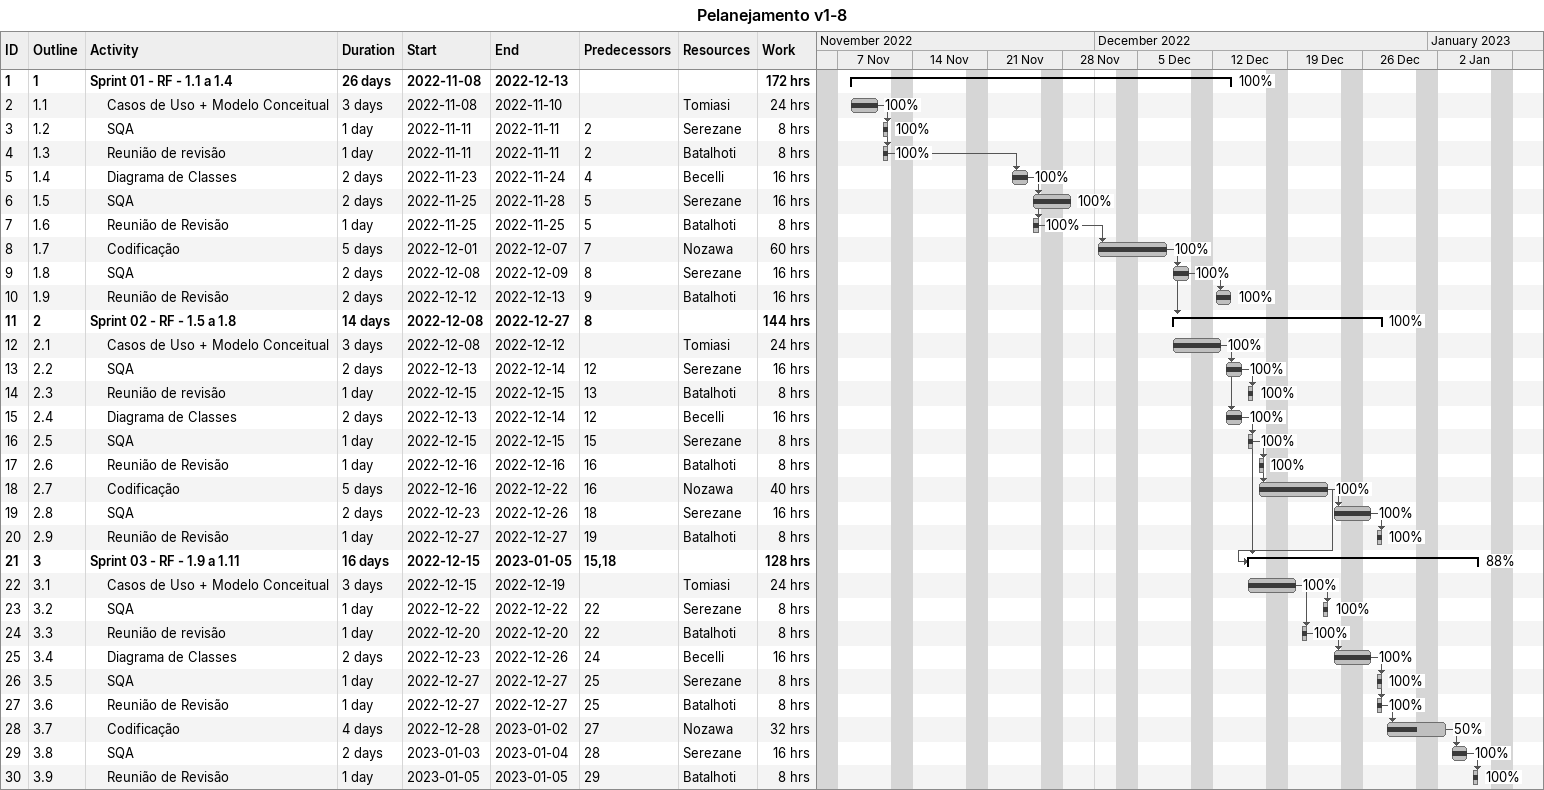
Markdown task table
Pelanejamento v1-8

| ID | WBS | Task | Duration | Start | Finish | Predecessors | Resources | % complete | Work (h) |
|---|---|---|---|---|---|---|---|---|---|
| 1 | 1 | **Sprint 01 - RF - 1.1 a 1.4** | 26d | 2022-11-08 | 2022-12-13 |  |  | 100 | 172 |
| 2 | 1.1 | Casos de Uso + Modelo Conceitual | 3d | 2022-11-08 | 2022-11-10 |  | Tomiasi | 100 | 24 |
| 3 | 1.2 | SQA | 1d | 2022-11-11 | 2022-11-11 | 2 | Serezane | 100 | 8 |
| 4 | 1.3 | Reunião de revisão | 1d | 2022-11-11 | 2022-11-11 | 2 | Batalhoti | 100 | 8 |
| 5 | 1.4 | Diagrama de Classes | 2d | 2022-11-23 | 2022-11-24 | 4 | Becelli | 100 | 16 |
| 6 | 1.5 | SQA | 2d | 2022-11-25 | 2022-11-28 | 5 | Serezane | 100 | 16 |
| 7 | 1.6 | Reunião de Revisão | 1d | 2022-11-25 | 2022-11-25 | 5 | Batalhoti | 100 | 8 |
| 8 | 1.7 | Codificação | 5d | 2022-12-01 | 2022-12-07 | 7 | Nozawa | 100 | 60 |
| 9 | 1.8 | SQA | 2d | 2022-12-08 | 2022-12-09 | 8 | Serezane | 100 | 16 |
| 10 | 1.9 | Reunião de Revisão | 2d | 2022-12-12 | 2022-12-13 | 9 | Batalhoti | 100 | 16 |
| 11 | 2 | **Sprint 02 - RF - 1.5 a 1.8** | 14d | 2022-12-08 | 2022-12-27 | 8 |  | 100 | 144 |
| 12 | 2.1 | Casos de Uso + Modelo Conceitual | 3d | 2022-12-08 | 2022-12-12 |  | Tomiasi | 100 | 24 |
| 13 | 2.2 | SQA | 2d | 2022-12-13 | 2022-12-14 | 12 | Serezane | 100 | 16 |
| 14 | 2.3 | Reunião de revisão | 1d | 2022-12-15 | 2022-12-15 | 13 | Batalhoti | 100 | 8 |
| 15 | 2.4 | Diagrama de Classes | 2d | 2022-12-13 | 2022-12-14 | 12 | Becelli | 100 | 16 |
| 16 | 2.5 | SQA | 1d | 2022-12-15 | 2022-12-15 | 15 | Serezane | 100 | 8 |
| 17 | 2.6 | Reunião de Revisão | 1d | 2022-12-16 | 2022-12-16 | 16 | Batalhoti | 100 | 8 |
| 18 | 2.7 | Codificação | 5d | 2022-12-16 | 2022-12-22 | 16 | Nozawa | 100 | 40 |
| 19 | 2.8 | SQA | 2d | 2022-12-23 | 2022-12-26 | 18 | Serezane | 100 | 16 |
| 20 | 2.9 | Reunião de Revisão | 1d | 2022-12-27 | 2022-12-27 | 19 | Batalhoti | 100 | 8 |
| 21 | 3 | **Sprint 03 - RF - 1.9 a 1.11** | 16d | 2022-12-15 | 2023-01-05 | 15, 18 |  | 88 | 128 |
| 22 | 3.1 | Casos de Uso + Modelo Conceitual | 3d | 2022-12-15 | 2022-12-19 |  | Tomiasi | 100 | 24 |
| 23 | 3.2 | SQA | 1d | 2022-12-22 | 2022-12-22 | 22 | Serezane | 100 | 8 |
| 24 | 3.3 | Reunião de revisão | 1d | 2022-12-20 | 2022-12-20 | 22 | Batalhoti | 100 | 8 |
| 25 | 3.4 | Diagrama de Classes | 2d | 2022-12-23 | 2022-12-26 | 24 | Becelli | 100 | 16 |
| 26 | 3.5 | SQA | 1d | 2022-12-27 | 2022-12-27 | 25 | Serezane | 100 | 8 |
| 27 | 3.6 | Reunião de Revisão | 1d | 2022-12-27 | 2022-12-27 | 25 | Batalhoti | 100 | 8 |
| 28 | 3.7 | Codificação | 4d | 2022-12-28 | 2023-01-02 | 27 | Nozawa | 50 | 32 |
| 29 | 3.8 | SQA | 2d | 2023-01-03 | 2023-01-04 | 28 | Serezane | 100 | 16 |
| 30 | 3.9 | Reunião de Revisão | 1d | 2023-01-05 | 2023-01-05 | 29 | Batalhoti | 100 | 8 |
